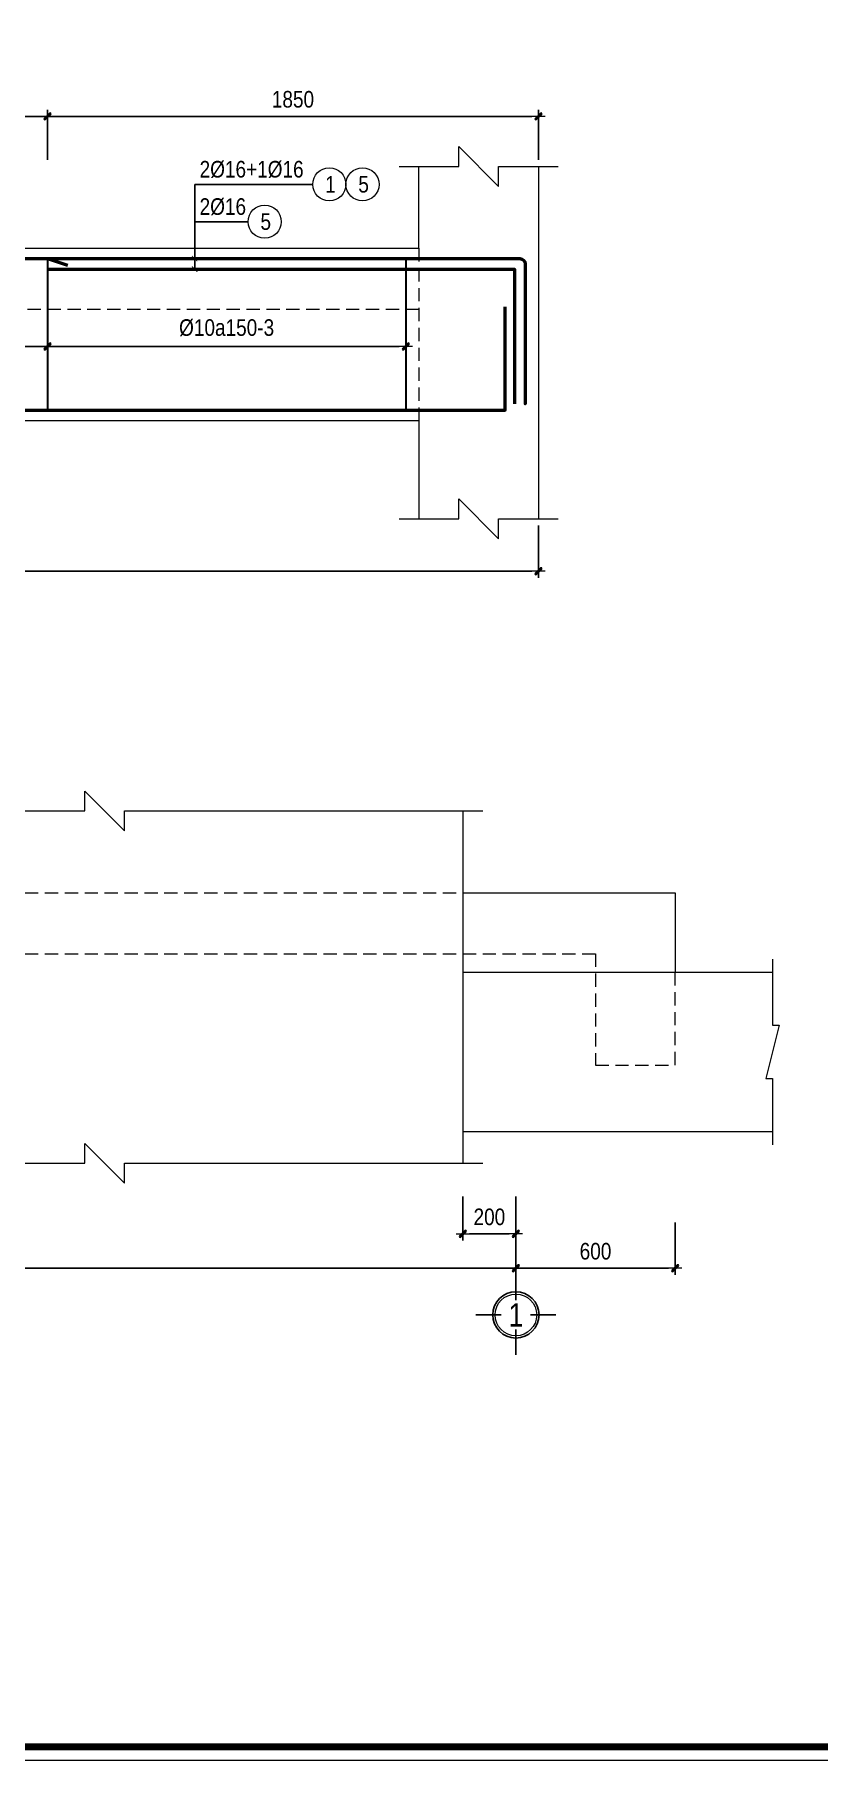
# Model space of a CAD drawing. Header units: millimetres. Extents: x 397144 to 8960116, y 345581 to 674207.
# Drawn here: x 5047025 to 5049979, y 648891 to 655398 of the extents above; entities that cross this region are included whole.
import ezdxf
from ezdxf.enums import TextEntityAlignment as Align

# ---------------------------------------------------------------- set-up
doc = ezdxf.new("R2010")
doc.units = ezdxf.units.MM
doc.header["$PDSIZE"] = -10
doc.linetypes.add('HIDDEN', pattern=[0.375, 0.25, -0.125])
doc.layers.get('0').update_dxf_attribs({"linetype": 'CONTINUOUS'})
doc.layers.get('Defpoints').update_dxf_attribs({"color": 12, "linetype": 'CONTINUOUS'})
for name, color, linetype, lineweight in [('2', 2, 'CONTINUOUS', 20), ('CDAI', 8, 'CONTINUOUS', 30), ('CTHEP', 2, 'CONTINUOUS', 50), ('DBAO', 3, 'CONTINUOUS', 20), ('DGIONG', 4, 'CONTINUOUS', 13), ('KTH', 150, 'CONTINUOUS', 5), ('Net khuat', 8, 'HIDDEN', 13), ('STICK', 1, 'CONTINUOUS', 9), ('TEXT', 7, 'CONTINUOUS', 15)]:
    doc.layers.add(name, color=color, linetype=linetype, lineweight=lineweight)
doc.layers.add('8', color=8, linetype='CONTINUOUS')
doc.styles.add('HELVECONDENSE', font='VHELVCN_0.TTF')
doc.styles.add('Star-HelCon', font='VHELVCN_0.TTF')
doc.styles.add('TTP-HelCon', font='VHELVCN_0.TTF')
doc.styles.add('VNI-HELVE-CONDENSE', font='VHELVCN_0.TTF')
doc.dimstyles.new('kc-25', dxfattribs={"dimtxt": 62.5, "dimasz": 20, "dimexe": 20, "dimexo": 50, "dimgap": 25, "dimtad": 3, "dimdec": 0, "dimzin": 0, "dimdsep": 46, "dimtxsty": 'VNI-HELVE-CONDENSE', "dimblk": 'DIM', "dimcen": 2.5, "dimclrd": 256, "dimclre": 154, "dimclrt": 7, "dimaunit": 1, "dimadec": 0, "dimazin": 0, "dimtfac": 1, "dimtdec": 0, "dimtix": 1, "dimtmove": 0, "dimatfit": 3, "dimldrblk": 'DOT', "dimfxl": 1, "dimtolj": 1, "dimtzin": 0, "dimarcsym": 0})
doc.dimstyles.new('TTP-25', dxfattribs={"dimscale": 25, "dimtxt": 2.5, "dimasz": 1, "dimexe": 1, "dimexo": 1, "dimgap": 0.09, "dimtad": 0, "dimdec": 4, "dimrnd": 5, "dimzin": 9, "dimdsep": 46, "dimtxsty": 'TTP-HelCon', "dimblk": 'Stick1', "dimcen": 0.09, "dimdle": 1.5, "dimclrd": 256, "dimclre": 256, "dimclrt": 7, "dimadec": 0, "dimazin": 0, "dimtfac": 1, "dimtdec": 4, "dimtmove": 0, "dimatfit": 3, "dimldrblk": '_ArchTick1', "dimfxl": 1, "dimtvp": 1, "dimtolj": 1, "dimtzin": 0, "dimarcsym": 0})

# ---------------------------------------------------------------- blocks, each defined once
blk = doc.blocks.new('dau truc')
blk.add_circle((0, 0), 180)
at = {"layer": '8'}
for p, q in [((0, 127), (0, 345)), ((-127, 0), (-345, 0)), ((345, 0), (127, 0)), ((0, -345), (0, -127))]:
    blk.add_line(p, q, dxfattribs=at)
blk.add_circle((0, 0), 200, dxfattribs=at)
at = {"layer": 'TEXT', "style": 'HELVECONDENSE'}
blk.add_attdef('A', text='', height=233, dxfattribs=at).set_placement((0, 0), align=Align.MIDDLE)
blk = doc.blocks.new('Stick1')
at = {"layer": 'STICK'}
h = blk.add_hatch(color=256, dxfattribs=at)
edge = h.paths.add_edge_path()
edge.add_line((0.3, 0.5), (-0.5, -0.3))
edge.add_arc((-0.4, -0.4), 0.141, 135, 315)
edge.add_line((-0.3, -0.5), (0.5, 0.3))
edge.add_arc((0.4, 0.4), 0.141, 315, 495)
blk.add_line((1, 0), (-1, 0), dxfattribs=at)
blk.add_lwpolyline([(0.3, 0.5), (-0.5, -0.3, 1), (-0.3, -0.5), (0.5, 0.3, 1), (0.3, 0.5, 1)], format="xyb", dxfattribs=at)
blk = doc.blocks.new('*D146')
at = {"layer": 'Defpoints', "color": 0, "transparency": 16777216}
for p in [(5048839, 650944.5), (5049439, 650944.5), (5049439, 650746.5)]:
    blk.add_point(p, dxfattribs=at)
at = {"layer": 'KTH', "lineweight": -2, "transparency": 16777216}
for p, q in [((5048839, 650919.5), (5048839, 650721.5)), ((5049439, 650919.5), (5049439, 650721.5)), ((5048864, 650746.5), (5049414, 650746.5))]:
    blk.add_line(p, q, dxfattribs=at)
at = {"layer": 'KTH', "lineweight": -2, "transparency": 16777216, "xscale": 25, "yscale": 25, "zscale": 25, "rotation": 180}
blk.add_blockref('Stick1', (5048839, 650746.5), dxfattribs=at)
at = {"layer": 'KTH', "lineweight": -2, "transparency": 16777216, "xscale": 25, "yscale": 25, "zscale": 25}
blk.add_blockref('Stick1', (5049439, 650746.5), dxfattribs=at)
at = {"layer": 'KTH', "color": 7, "transparency": 16777216, "insert": (5049139, 650810.4), "char_height": 62.5, "attachment_point": 5, "style": 'TTP-HelCon'}
blk.add_mtext('\\A1;600', dxfattribs=at)
blk = doc.blocks.new('_ArchTick1')
at = {"color": 0, "const_width": 3.81}
blk.add_lwpolyline([(-12.7, -12.7), (12.7, 12.7)], dxfattribs=at)
blk = doc.blocks.new('DIM')
h = blk.add_hatch(color=1)
h.paths.add_polyline_path([(0.49, 0.29, 1), (0.29, 0.49), (-0.19, 0), (0.19, 0)])
h.paths.add_polyline_path([(0.19, 0), (-0.19, 0), (-0.49, -0.29, 1), (-0.29, -0.49)])
at = {"color": 9}
for p, q in [((-0.19, 0), (-1.5, 0)), ((0.19, 0), (1.5, 0))]:
    blk.add_line(p, q, dxfattribs=at)
at = {"color": 1}
for p, q in [((-0.49, -0.29), (0.29, 0.49)), ((-0.29, -0.49), (0.49, 0.29)), ((-0.19, 0), (0.19, 0))]:
    blk.add_line(p, q, dxfattribs=at)
blk.add_arc((-0.39, -0.39), 0.138, 135, 315, dxfattribs=at)
blk = doc.blocks.new('*D149')
at = {"layer": 'Defpoints', "color": 0, "transparency": 16777216}
for p in [(5048639, 651042.2), (5048839, 651042.2), (5048839, 650876.2)]:
    blk.add_point(p, dxfattribs=at)
at = {"layer": 'KTH', "lineweight": -2, "transparency": 16777216}
for p, q in [((5048639, 651017.2), (5048639, 650851.2)), ((5048839, 651017.2), (5048839, 650851.2)), ((5048664, 650876.2), (5048814, 650876.2))]:
    blk.add_line(p, q, dxfattribs=at)
at = {"layer": 'KTH', "lineweight": -2, "transparency": 16777216, "xscale": 25, "yscale": 25, "zscale": 25, "rotation": 180}
blk.add_blockref('Stick1', (5048639, 650876.2), dxfattribs=at)
at = {"layer": 'KTH', "lineweight": -2, "transparency": 16777216, "xscale": 25, "yscale": 25, "zscale": 25}
blk.add_blockref('Stick1', (5048839, 650876.2), dxfattribs=at)
at = {"layer": 'KTH', "color": 7, "transparency": 16777216, "insert": (5048739, 650940), "char_height": 62.5, "attachment_point": 5, "style": 'TTP-HelCon'}
blk.add_mtext('\\A1;200', dxfattribs=at)
blk = doc.blocks.new('*D152')
at = {"layer": 'Defpoints', "color": 0, "transparency": 16777216}
for p in [(5044073.7, 653572.3), (5048923.7, 653572.3), (5044073.7, 653374.4)]:
    blk.add_point(p, dxfattribs=at)
at = {"layer": 'KTH', "lineweight": -2, "transparency": 16777216}
for p, q in [((5044073.7, 653547.3), (5044073.7, 653349.4)), ((5048923.7, 653547.3), (5048923.7, 653349.4)), ((5048898.7, 653374.4), (5044098.7, 653374.4))]:
    blk.add_line(p, q, dxfattribs=at)
at = {"layer": 'KTH', "lineweight": -2, "transparency": 16777216, "xscale": 25, "yscale": 25, "zscale": 25, "rotation": 180}
blk.add_blockref('Stick1', (5044073.7, 653374.4), dxfattribs=at)
at = {"layer": 'KTH', "lineweight": -2, "transparency": 16777216, "xscale": 25, "yscale": 25, "zscale": 25}
blk.add_blockref('Stick1', (5048923.7, 653374.4), dxfattribs=at)
at = {"layer": 'KTH', "color": 7, "transparency": 16777216, "insert": (5046498.7, 653438.2), "char_height": 62.5, "attachment_point": 5, "style": 'TTP-HelCon'}
blk.add_mtext('\\A1;4850', dxfattribs=at)
blk = doc.blocks.new('*D153')
at = {"layer": 'Defpoints', "color": 0, "transparency": 16777216}
for p in [(5047073.7, 655089.7), (5043823.7, 654900.7), (5047073.7, 654900.7)]:
    blk.add_point(p, dxfattribs=at)
at = {"layer": 'KTH', "lineweight": -2, "transparency": 16777216}
for p, q in [((5043823.7, 654925.7), (5043823.7, 655114.7)), ((5047073.7, 654925.7), (5047073.7, 655114.7)), ((5043848.7, 655089.7), (5047048.7, 655089.7))]:
    blk.add_line(p, q, dxfattribs=at)
at = {"layer": 'KTH', "lineweight": -2, "transparency": 16777216, "xscale": 25, "yscale": 25, "zscale": 25, "rotation": 180}
blk.add_blockref('Stick1', (5043823.7, 655089.7), dxfattribs=at)
at = {"layer": 'KTH', "lineweight": -2, "transparency": 16777216, "xscale": 25, "yscale": 25, "zscale": 25}
blk.add_blockref('Stick1', (5047073.7, 655089.7), dxfattribs=at)
at = {"layer": 'KTH', "color": 7, "transparency": 16777216, "insert": (5045448.7, 655153.6), "char_height": 62.5, "attachment_point": 5, "style": 'TTP-HelCon'}
blk.add_mtext('\\A1;3250', dxfattribs=at)
blk = doc.blocks.new('*D154')
at = {"layer": 'Defpoints', "color": 0, "transparency": 16777216}
for p in [(5048923.7, 655089.7), (5047073.7, 654900.7), (5048923.7, 654900.7)]:
    blk.add_point(p, dxfattribs=at)
at = {"layer": 'KTH', "lineweight": -2, "transparency": 16777216}
for p, q in [((5047073.7, 654925.7), (5047073.7, 655114.7)), ((5048923.7, 654925.7), (5048923.7, 655114.7)), ((5047098.7, 655089.7), (5048898.7, 655089.7))]:
    blk.add_line(p, q, dxfattribs=at)
at = {"layer": 'KTH', "lineweight": -2, "transparency": 16777216, "xscale": 25, "yscale": 25, "zscale": 25, "rotation": 180}
blk.add_blockref('Stick1', (5047073.7, 655089.7), dxfattribs=at)
at = {"layer": 'KTH', "lineweight": -2, "transparency": 16777216, "xscale": 25, "yscale": 25, "zscale": 25}
blk.add_blockref('Stick1', (5048923.7, 655089.7), dxfattribs=at)
at = {"layer": 'KTH', "color": 7, "transparency": 16777216, "insert": (5047998.7, 655153.6), "char_height": 62.5, "attachment_point": 5, "style": 'TTP-HelCon'}
blk.add_mtext('\\A1;1850', dxfattribs=at)
blk = doc.blocks.new('*D156')
at = {"layer": 'Defpoints', "color": 0, "transparency": 16777216}
for p in [(5043823.7, 654362.3), (5047073.7, 654362.3), (5043823.7, 654222.3)]:
    blk.add_point(p, dxfattribs=at)
at = {"layer": 'KTH', "lineweight": -2, "transparency": 16777216}
for p, q in [((5043823.7, 654337.3), (5043823.7, 654197.3)), ((5047073.7, 654337.3), (5047073.7, 654197.3)), ((5047048.7, 654222.3), (5043848.7, 654222.3))]:
    blk.add_line(p, q, dxfattribs=at)
at = {"layer": 'KTH', "lineweight": -2, "transparency": 16777216, "xscale": 25, "yscale": 25, "zscale": 25, "rotation": 180}
blk.add_blockref('Stick1', (5043823.7, 654222.3), dxfattribs=at)
at = {"layer": 'KTH', "lineweight": -2, "transparency": 16777216, "xscale": 25, "yscale": 25, "zscale": 25}
blk.add_blockref('Stick1', (5047073.7, 654222.3), dxfattribs=at)
at = {"layer": 'KTH', "color": 7, "transparency": 16777216, "insert": (5045448.7, 654292.2), "char_height": 62.5, "attachment_point": 5, "style": 'TTP-HelCon'}
blk.add_mtext('\\A1;Þ10a200-3', dxfattribs=at)
blk = doc.blocks.new('*D157')
at = {"layer": 'Defpoints', "color": 0, "transparency": 16777216}
for p in [(5047073.7, 654362.3), (5048423.7, 654362.3), (5047073.7, 654222.3)]:
    blk.add_point(p, dxfattribs=at)
at = {"layer": 'KTH', "lineweight": -2, "transparency": 16777216}
for p, q in [((5047073.7, 654337.3), (5047073.7, 654197.3)), ((5048423.7, 654337.3), (5048423.7, 654197.3)), ((5048398.7, 654222.3), (5047098.7, 654222.3))]:
    blk.add_line(p, q, dxfattribs=at)
at = {"layer": 'KTH', "lineweight": -2, "transparency": 16777216, "xscale": 25, "yscale": 25, "zscale": 25, "rotation": 180}
blk.add_blockref('Stick1', (5047073.7, 654222.3), dxfattribs=at)
at = {"layer": 'KTH', "lineweight": -2, "transparency": 16777216, "xscale": 25, "yscale": 25, "zscale": 25}
blk.add_blockref('Stick1', (5048423.7, 654222.3), dxfattribs=at)
at = {"layer": 'KTH', "color": 7, "transparency": 16777216, "insert": (5047748.7, 654292.2), "char_height": 62.5, "attachment_point": 5, "style": 'TTP-HelCon'}
blk.add_mtext('\\A1;Þ10a150-3', dxfattribs=at)
blk = doc.blocks.new('*D159')
at = {"layer": 'Defpoints', "color": 0, "transparency": 16777216}
for p in [(5042489, 650944.5), (5048839, 650944.5), (5042489, 650746.5)]:
    blk.add_point(p, dxfattribs=at)
at = {"layer": 'KTH', "lineweight": -2, "transparency": 16777216}
for p, q in [((5042489, 650919.5), (5042489, 650721.5)), ((5048839, 650919.5), (5048839, 650721.5)), ((5048814, 650746.5), (5042514, 650746.5))]:
    blk.add_line(p, q, dxfattribs=at)
at = {"layer": 'KTH', "lineweight": -2, "transparency": 16777216, "xscale": 25, "yscale": 25, "zscale": 25, "rotation": 180}
blk.add_blockref('Stick1', (5042489, 650746.5), dxfattribs=at)
at = {"layer": 'KTH', "lineweight": -2, "transparency": 16777216, "xscale": 25, "yscale": 25, "zscale": 25}
blk.add_blockref('Stick1', (5048839, 650746.5), dxfattribs=at)
at = {"layer": 'KTH', "color": 7, "transparency": 16777216, "insert": (5045664, 650810.4), "char_height": 62.5, "attachment_point": 5, "style": 'TTP-HelCon'}
blk.add_mtext('\\A1;6350', dxfattribs=at)
blk = doc.blocks.new('CHG_XX_Khung ten')
blk.add_lwpolyline([(15, 579), (826, 579), (826, 15), (15, 15)], close=True)
at = {"color": 4, "linetype": 'Continuous', "const_width": 1}
blk.add_lwpolyline([(17, 577), (824, 577), (824, 17), (17, 17)], close=True, dxfattribs=at)

msp = doc.modelspace()

# ---------------------------------------------------------------- linework, layer by layer
at = {"layer": 'CDAI', "ltscale": 52.5}
for p, q in [((5047073.70905, 654557.34009), (5047073.70905, 653977.34009)), ((5048423.70905, 654557.34009), (5048423.70905, 653977.34009))]:
    msp.add_line(p, q, dxfattribs=at)
at = {"layer": 'CDAI', "ltscale": 0.8}
msp.add_lwpolyline([(5041305.03865, 663460.45642), (5058674.64408, 663460.45642), (5058674.64408, 648942.57726), (5041305.03865, 648942.57726)], close=True, dxfattribs=at)
at = {"layer": 'CTHEP'}
msp.add_line((5047073.70905, 654553.34009), (5047148.70905, 654528.34009), dxfattribs=at)
msp.add_lwpolyline([(5042018.70906, 653998.613), (5042018.70906, 653998.613), (5042018.70906, 654533.34009, -0.414213562), (5042038.70906, 654553.34009), (5048853.70905, 654553.34009, -0.414213562), (5048873.70905, 654533.34009), (5048873.70905, 654006.119), (5048873.70905, 654006.119)], format="xyb", dxfattribs=at)
for points in [[(5047073.70905, 654513.34009), (5048833.70905, 654513.34009), (5048833.70905, 654006.119)], [(5042055.49437, 654386.52828), (5042055.49437, 653981.34009), (5048799.12085, 653981.34009), (5048799.12085, 654371.0362)]]:
    msp.add_lwpolyline(points, dxfattribs=at)
at = {"layer": 'DBAO'}
for points in [[(5042423.70906, 654900.73443), (5042423.70906, 654592.34009), (5048473.70905, 654592.34009), (5048473.70905, 654900.73443)], [(5048923.70905, 654900.73443), (5048923.70905, 654592.34009), (5048923.70905, 654592.34009), (5048923.70905, 653942.34009), (5048923.70905, 653942.34009), (5048923.70905, 653572.34009)], [(5042423.70906, 653572.34009), (5042423.70906, 653942.34009), (5048473.70905, 653942.34009), (5048473.70905, 653572.34009)], [(5048638.9612, 652470.88933), (5048638.9612, 652162.49499), (5048638.9612, 652162.49499), (5048638.9612, 651562.49499), (5048638.9612, 651562.49499), (5048638.9612, 651142.49499)]]:
    msp.add_lwpolyline(points, dxfattribs=at)
at = {"layer": 'DGIONG'}
for points in [[(5048398.70905, 654900.73443), (5048623.70905, 654900.73443), (5048623.70905, 654975.73443), (5048773.70905, 654825.73443), (5048773.70905, 654900.73443), (5048998.70905, 654900.73443)], [(5048398.70905, 653572.34009), (5048623.70905, 653572.34009), (5048623.70905, 653647.34009), (5048773.70905, 653497.34009), (5048773.70905, 653572.34009), (5048998.70905, 653572.34009)], [(5046013.9612, 652470.88933), (5047213.9612, 652470.88933), (5047213.9612, 652545.88933), (5047363.9612, 652395.88933), (5047363.9612, 652470.88933), (5048713.9612, 652470.88933)], [(5046013.9612, 651142.49499), (5047213.9612, 651142.49499), (5047213.9612, 651217.49499), (5047363.9612, 651067.49499), (5047363.9612, 651142.49499), (5048713.9612, 651142.49499)]]:
    msp.add_lwpolyline(points, dxfattribs=at)
for centre in [(5048135.83785, 654833.26624), (5048260.83785, 654833.26624), (5047892.0993, 654692.45317)]:
    msp.add_circle(centre, 62.5, dxfattribs=at)
at = {"layer": 'Net khuat', "ltscale": 200}
for p, q in [((5048473.70905, 654592.34009), (5048473.70905, 653942.34009)), ((5042423.70906, 654362.34009), (5048473.70905, 654362.34009)), ((5046088.9612, 652162.49499), (5048638.9612, 652162.49499))]:
    msp.add_line(p, q, dxfattribs=at)
msp.add_lwpolyline([(5042488.9612, 651512.49499), (5042488.9612, 651932.49499), (5049138.9612, 651932.49499), (5049138.9612, 651512.49499), (5049438.9612, 651512.49499), (5049438.9612, 651862.49499)], dxfattribs=at)

# ---------------------------------------------------------------- block references
at = {"layer": '2', "ltscale": 300}
ref = msp.add_blockref('dau truc', (5048838.96119, 650570.67471), dxfattribs=dict(at, xscale=0.4367131292819977, yscale=0.4367131292819977, zscale=0.4367131292819977))
ref.add_attrib('A', '1', dxfattribs={"layer": 'TEXT', "height": 87.5, "style": 'HELVECONDENSE'}).set_placement((5048838.96119, 650570.67471), align=Align.MIDDLE)

# ---------------------------------------------------------------- texts
at = {"layer": 'TEXT', "style": 'TTP-HelCon'}
for s, p in [('2Þ16+1Þ16', (5047646.83583, 654859.11919)), ('2Þ16', (5047646.83583, 654718.30612))]:
    msp.add_text(s, height=62.5, dxfattribs=at).set_placement(p)
at = {"layer": 'TEXT', "style": 'Star-HelCon'}
for s, p in [('1', (5048140.00452, 654833.26624)), ('5', (5048265.00452, 654833.26624)), ('5', (5047896.26596, 654692.45317))]:
    msp.add_text(s, height=62.5, dxfattribs=at).set_placement(p, align=Align.MIDDLE)

# ---------------------------------------------------------------- dimensions: what is measured, and where the dimension line sits
at = {"layer": 'KTH'}
for base, p1, p2, picture, middle in [((5047073.70905, 655089.73443), (5043823.70906, 654900.73443), (5047073.70905, 654900.73443), '*D153', (5045448.70905, 655153.56777)), ((5048923.70905, 655089.73443), (5047073.70905, 654900.73443), (5048923.70905, 654900.73443), '*D154', (5047998.70905, 655153.56777)), ((5049438.9612, 650746.53925), (5048838.9612, 650944.51712), (5049438.9612, 650944.51712), '*D146', (5049138.9612, 650810.37258))]:
    dim = msp.add_linear_dim(base=base, p1=p1, p2=p2, angle=180, dimstyle='TTP-25', override={"dimtmove": 1}, dxfattribs=at)
    dim.commit()
    dim.dimension.update_dxf_attribs({"geometry": picture, "text_midpoint": middle})
for base, p1, p2, text, picture, middle in [((5043823.70906, 654222.32691), (5047073.70905, 654362.34009), (5043823.70906, 654362.34009), 'Þ10a200-3', '*D156', (5045448.70905, 654292.24358)), ((5047073.70905, 654222.32691), (5048423.70905, 654362.34009), (5047073.70905, 654362.34009), 'Þ10a150-3', '*D157', (5047748.70905, 654292.24358))]:
    dim = msp.add_linear_dim(base=base, p1=p1, p2=p2, angle=180, text=text, dimstyle='TTP-25', override={"dimtmove": 1}, dxfattribs=at)
    dim.commit()
    dim.dimension.update_dxf_attribs({"geometry": picture, "text_midpoint": middle})
for base, p1, p2, picture, middle in [((5044073.70905, 653374.36222), (5048923.70905, 653572.34009), (5044073.70905, 653572.34009), '*D152', (5046498.70905, 653438.19556)), ((5042488.96119, 650746.53925), (5048838.9612, 650944.51712), (5042488.96119, 650944.51712), '*D159', (5045663.9612, 650810.37258))]:
    dim = msp.add_linear_dim(base=base, p1=p1, p2=p2, dimstyle='TTP-25', override={"dimtmove": 1}, dxfattribs=at)
    dim.commit()
    dim.dimension.update_dxf_attribs({"geometry": picture, "text_midpoint": middle})
dim = msp.add_linear_dim(base=(5048838.9612, 650876.17405), p1=(5048638.9612, 651042.15737), p2=(5048838.9612, 651042.15737), angle=180, dimstyle='TTP-25', dxfattribs=at)
dim.commit()
dim.dimension.update_dxf_attribs({"geometry": '*D149', "text_midpoint": (5048738.9612, 650940.00738)})

# ---------------------------------------------------------------- leaders
at = {"layer": 'DGIONG'}
for points in [[(5047628.32393, 654553.34009), (5047628.3238, 654833.26624), (5048073.33785, 654833.26624)], [(5047628.32393, 654513.34009), (5047628.3238, 654692.45317), (5047829.5993, 654692.45317)]]:
    msp.add_leader(points, dimstyle='kc-25', override={"dimtad": 0, "dimldrblk": 'ArchTick', "dimfxl": 100, "dimarcsym": 1}, dxfattribs=at)

# ---------------------------------------------------------------- next in the draw order: block references
at = {"layer": 'KTH', "ltscale": 0.8, "xscale": 25.92478421702978, "yscale": 25.92478421702978, "zscale": 25.92478421702978}
msp.add_blockref('CHG_XX_Khung ten', (5040864.31732, 648501.85593), dxfattribs=at)

# ---------------------------------------------------------------- next in the draw order: linework, layer by layer
at = {"layer": 'DBAO', "ltscale": 0.8}
for p, q in [((5048638.9612, 652162.49499), (5049438.9612, 652162.49499)), ((5049438.9612, 652162.49499), (5049438.9612, 651862.49499)), ((5048638.9612, 651862.49499), (5049805.83564, 651862.49499)), ((5048638.9612, 651262.49499), (5049805.83564, 651262.49499))]:
    msp.add_line(p, q, dxfattribs=at)
at = {"layer": 'DBAO', "ltscale": 0.8, "flags": 128}
msp.add_lwpolyline([(5049805.83564, 651912.49499), (5049805.83564, 651662.49499), (5049830.83564, 651662.49499), (5049780.83564, 651462.49499), (5049805.83564, 651462.49499), (5049805.83564, 651212.49499)], dxfattribs=at)

doc.saveas('drawing.dxf')
